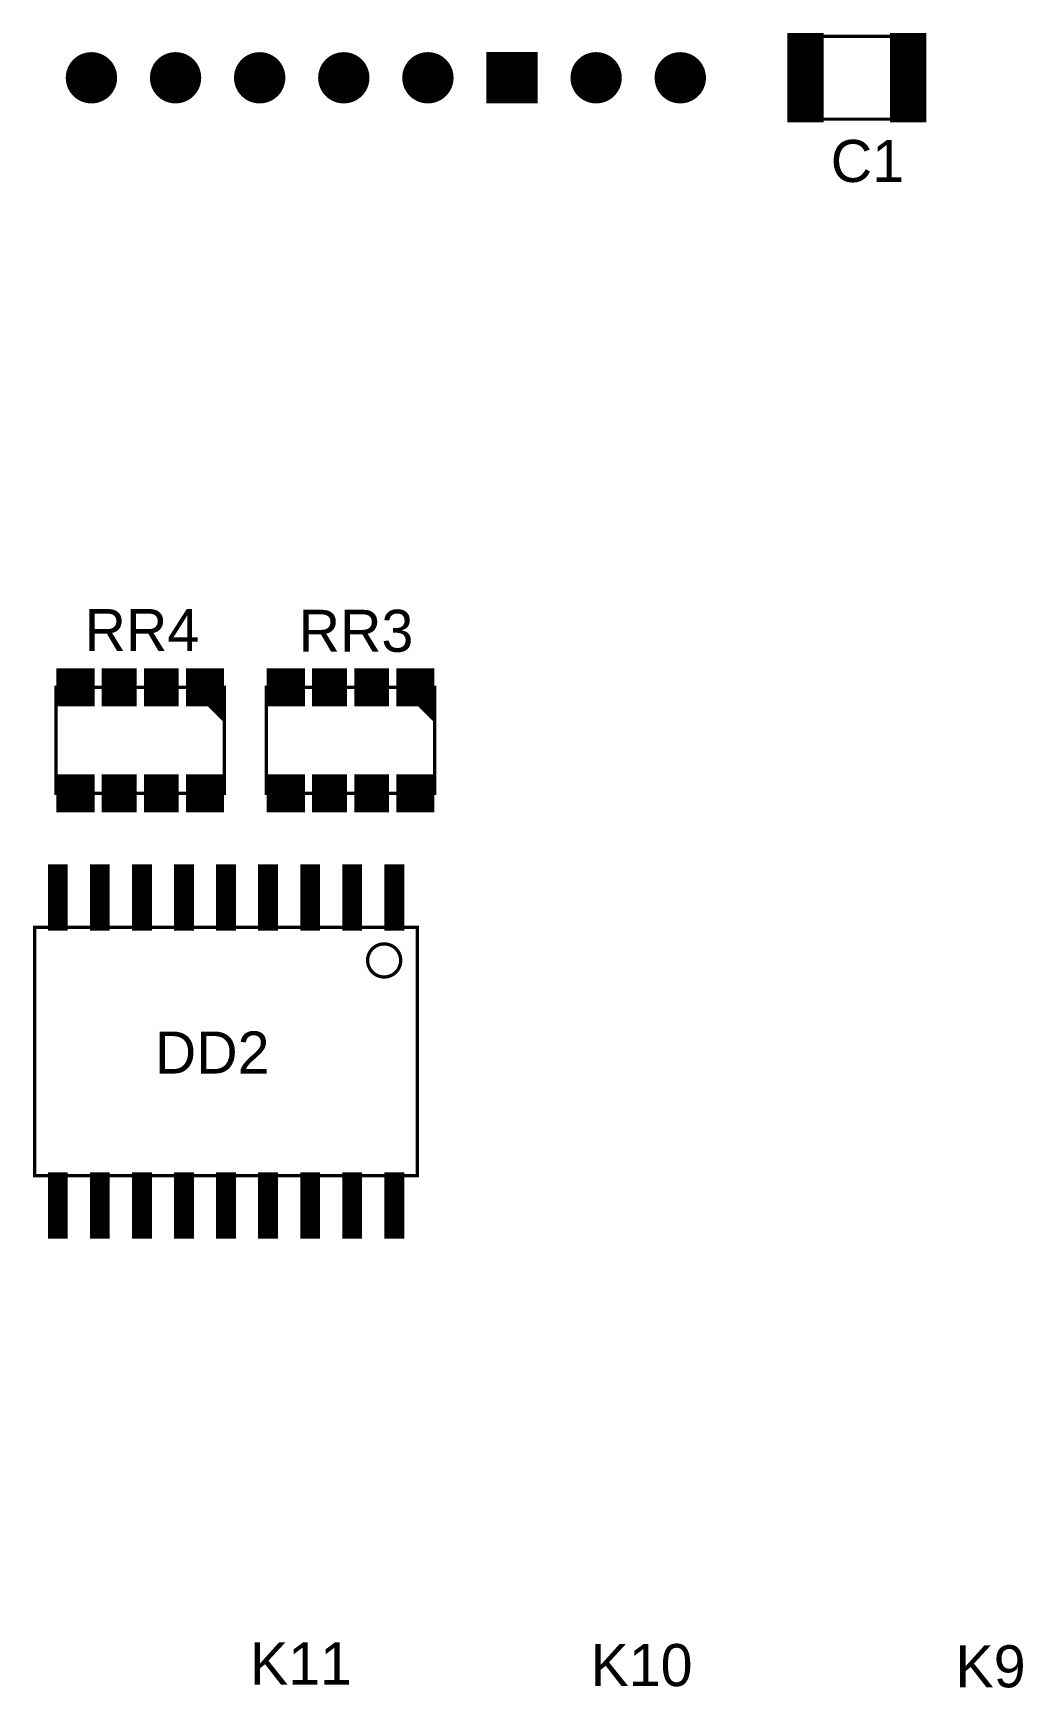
# Model space of a CAD drawing. Extents: x 25 to 880, y 8 to 306.
# Drawn here: x 150.4 to 187.8, y 177.2 to 239.7 of the extents above; entities that cross this region are included whole.
import ezdxf
from ezdxf.enums import TextEntityAlignment as Align

# ---------------------------------------------------------------- set-up
doc = ezdxf.new("R2010")
doc.units = 0
doc.header["$MEASUREMENT"] = 0
doc.layers.add('TOP', color=7, linetype='Continuous')

msp = doc.modelspace()

# ---------------------------------------------------------------- linework, layer by layer
at = {"layer": 'TOP', "const_width": 0.125}
for points in [[(178.9785, 239.6153), (180.2285, 239.6153), (180.2285, 236.3653), (178.9785, 236.3653)], [(179.541, 236.4278), (179.541, 239.5528), (183.541, 239.5528), (183.541, 236.4278)], [(182.8535, 239.6153), (184.1035, 239.6153), (184.1035, 236.3653), (182.8535, 236.3653)], [(167.6172, 238.8965), (169.4297, 238.8965), (169.4297, 237.084), (167.6172, 237.084)], [(151.391, 215.6278), (152.7035, 215.6278), (152.7035, 214.3153), (151.391, 214.3153)], [(153.1035, 215.6278), (154.291, 215.6278), (154.291, 214.3153), (153.1035, 214.3153)], [(154.691, 215.6278), (155.8785, 215.6278), (155.8785, 214.3153), (154.691, 214.3153)], [(156.2785, 215.6278), (157.591, 215.6278), (157.591, 214.3153), (156.2785, 214.3153)], [(159.3285, 215.6278), (160.641, 215.6278), (160.641, 214.3153), (159.3285, 214.3153)], [(161.041, 215.6278), (162.2285, 215.6278), (162.2285, 214.3153), (161.041, 214.3153)], [(162.6285, 215.6278), (163.816, 215.6278), (163.816, 214.3153), (162.6285, 214.3153)], [(164.216, 215.6278), (165.5285, 215.6278), (165.5285, 214.3153), (164.216, 214.3153)], [(151.316, 214.9715), (157.666, 214.9715), (157.666, 210.9715), (151.316, 210.9715)], [(159.2535, 214.9715), (165.6035, 214.9715), (165.6035, 210.9715), (159.2535, 210.9715)], [(151.391, 211.6278), (152.7035, 211.6278), (152.7035, 210.3153), (151.391, 210.3153)], [(153.1035, 211.6278), (154.291, 211.6278), (154.291, 210.3153), (153.1035, 210.3153)], [(154.691, 211.6278), (155.8785, 211.6278), (155.8785, 210.3153), (154.691, 210.3153)], [(156.2785, 211.6278), (157.591, 211.6278), (157.591, 210.3153), (156.2785, 210.3153)], [(159.3285, 211.6278), (160.641, 211.6278), (160.641, 210.3153), (159.3285, 210.3153)], [(161.041, 211.6278), (162.2285, 211.6278), (162.2285, 210.3153), (161.041, 210.3153)], [(162.6285, 211.6278), (163.816, 211.6278), (163.816, 210.3153), (162.6285, 210.3153)], [(164.216, 211.6278), (165.5285, 211.6278), (165.5285, 210.3153), (164.216, 210.3153)], [(151.066, 208.2215), (151.691, 208.2215), (151.691, 205.8465), (151.066, 205.8465)], [(152.6535, 208.2215), (153.2785, 208.2215), (153.2785, 205.8465), (152.6535, 205.8465)], [(154.241, 208.2215), (154.866, 208.2215), (154.866, 205.8465), (154.241, 205.8465)], [(155.8285, 208.2215), (156.4535, 208.2215), (156.4535, 205.8465), (155.8285, 205.8465)], [(157.416, 208.2215), (158.041, 208.2215), (158.041, 205.8465), (157.416, 205.8465)], [(159.0035, 208.2215), (159.6285, 208.2215), (159.6285, 205.8465), (159.0035, 205.8465)], [(160.591, 208.2215), (161.216, 208.2215), (161.216, 205.8465), (160.591, 205.8465)], [(162.1785, 208.2215), (162.8035, 208.2215), (162.8035, 205.8465), (162.1785, 205.8465)], [(163.766, 208.2215), (164.391, 208.2215), (164.391, 205.8465), (163.766, 205.8465)], [(150.5097, 205.909), (164.9472, 205.909), (164.9472, 196.534), (150.5097, 196.534)], [(151.066, 196.5965), (151.691, 196.5965), (151.691, 194.2215), (151.066, 194.2215)], [(152.6535, 196.5965), (153.2785, 196.5965), (153.2785, 194.2215), (152.6535, 194.2215)], [(154.241, 196.5965), (154.866, 196.5965), (154.866, 194.2215), (154.241, 194.2215)], [(155.8285, 196.5965), (156.4535, 196.5965), (156.4535, 194.2215), (155.8285, 194.2215)], [(157.416, 196.5965), (158.041, 196.5965), (158.041, 194.2215), (157.416, 194.2215)], [(159.0035, 196.5965), (159.6285, 196.5965), (159.6285, 194.2215), (159.0035, 194.2215)], [(160.591, 196.5965), (161.216, 196.5965), (161.216, 194.2215), (160.591, 194.2215)], [(162.1785, 196.5965), (162.8035, 196.5965), (162.8035, 194.2215), (162.1785, 194.2215)], [(163.766, 196.5965), (164.391, 196.5965), (164.391, 194.2215), (163.766, 194.2215)]]:
    msp.add_lwpolyline(points, close=True, dxfattribs=at)
for points in [[(179.0535, 239.6153), (179.0535, 236.3653)], [(179.1785, 239.6153), (179.1785, 236.3653)], [(179.3035, 239.6153), (179.3035, 236.3653)], [(179.4285, 239.6153), (179.4285, 236.3653)], [(179.5535, 239.6153), (179.5535, 236.3653)], [(179.6785, 239.6153), (179.6785, 236.3653)], [(179.8035, 239.6153), (179.8035, 236.3653)], [(179.9285, 239.6153), (179.9285, 236.3653)], [(180.0535, 239.6153), (180.0535, 236.3653)], [(180.1785, 239.6153), (180.1785, 236.3653)], [(182.9285, 239.6153), (182.9285, 236.3653)], [(183.0535, 239.6153), (183.0535, 236.3653)], [(183.1785, 239.6153), (183.1785, 236.3653)], [(183.3035, 239.6153), (183.3035, 236.3653)], [(183.4285, 239.6153), (183.4285, 236.3653)], [(183.5535, 239.6153), (183.5535, 236.3653)], [(183.6785, 239.6153), (183.6785, 236.3653)], [(183.8035, 239.6153), (183.8035, 236.3653)], [(183.9285, 239.6153), (183.9285, 236.3653)], [(184.0535, 239.6153), (184.0535, 236.3653)], [(152.0535, 238.6728), (152.0535, 237.3078)], [(152.1785, 238.764), (152.1785, 237.2165)], [(152.3035, 238.8278), (152.3035, 237.1528)], [(152.4285, 238.869), (152.4285, 237.1115)], [(152.5535, 238.8915), (152.5535, 237.089)], [(152.6785, 238.8953), (152.6785, 237.0853)], [(152.8035, 238.8828), (152.8035, 237.0978)], [(152.9285, 238.8515), (152.9285, 237.129)], [(153.0535, 238.8003), (153.0535, 237.1803)], [(153.1785, 238.7253), (153.1785, 237.2553)], [(155.3035, 238.7315), (155.3035, 237.249)], [(155.4285, 238.8053), (155.4285, 237.1753)], [(155.5535, 238.8553), (155.5535, 237.1253)], [(155.6785, 238.884), (155.6785, 237.0965)], [(155.8035, 238.8953), (155.8035, 237.0853)], [(155.9285, 238.8903), (155.9285, 237.0903)], [(156.0535, 238.8665), (156.0535, 237.114)], [(156.1785, 238.824), (156.1785, 237.1565)], [(156.3035, 238.7578), (156.3035, 237.2228)], [(156.4285, 238.664), (156.4285, 237.3165)], [(158.4285, 238.694), (158.4285, 237.2865)], [(158.5535, 238.779), (158.5535, 237.2015)], [(158.6785, 238.8378), (158.6785, 237.1428)], [(158.8035, 238.8753), (158.8035, 237.1053)], [(158.9285, 238.8928), (158.9285, 237.0878)], [(159.0535, 238.894), (159.0535, 237.0865)], [(159.1785, 238.8778), (159.1785, 237.1028)], [(159.3035, 238.8428), (159.3035, 237.1378)], [(159.4285, 238.7878), (159.4285, 237.1928)], [(159.5535, 238.7065), (159.5535, 237.274)], [(161.5535, 238.6503), (161.5535, 237.3303)], [(161.6785, 238.749), (161.6785, 237.2315)], [(161.8035, 238.8165), (161.8035, 237.164)], [(161.9285, 238.8628), (161.9285, 237.1178)], [(162.0535, 238.8878), (162.0535, 237.0928)], [(162.1785, 238.8953), (162.1785, 237.0853)], [(162.3035, 238.8865), (162.3035, 237.094)], [(162.4285, 238.859), (162.4285, 237.1215)], [(162.5535, 238.8128), (162.5535, 237.1678)], [(162.6785, 238.7428), (162.6785, 237.2378)], [(164.8035, 238.714), (164.8035, 237.2665)], [(164.9285, 238.7928), (164.9285, 237.1878)], [(165.0535, 238.8465), (165.0535, 237.134)], [(165.1785, 238.8803), (165.1785, 237.1003)], [(165.3035, 238.8953), (165.3035, 237.0853)], [(165.4285, 238.8928), (165.4285, 237.0878)], [(165.5535, 238.8728), (165.5535, 237.1078)], [(165.6785, 238.834), (165.6785, 237.1465)], [(165.8035, 238.774), (165.8035, 237.2065)], [(165.9285, 238.6865), (165.9285, 237.294)], [(167.6785, 238.8965), (167.6785, 237.084)], [(167.8035, 238.8965), (167.8035, 237.084)], [(167.9285, 238.8965), (167.9285, 237.084)], [(168.0535, 238.8965), (168.0535, 237.084)], [(168.1785, 238.8965), (168.1785, 237.084)], [(168.3035, 238.8965), (168.3035, 237.084)], [(168.4285, 238.8965), (168.4285, 237.084)], [(168.5535, 238.8965), (168.5535, 237.084)], [(168.6785, 238.8965), (168.6785, 237.084)], [(168.8035, 238.8965), (168.8035, 237.084)], [(168.9285, 238.8965), (168.9285, 237.084)], [(169.0535, 238.8965), (169.0535, 237.084)], [(169.1785, 238.8965), (169.1785, 237.084)], [(169.3035, 238.8965), (169.3035, 237.084)], [(169.4285, 238.8965), (169.4285, 237.084)], [(171.1785, 238.7315), (171.1785, 237.249)], [(171.3035, 238.8053), (171.3035, 237.1753)], [(171.4285, 238.8553), (171.4285, 237.1253)], [(171.5535, 238.884), (171.5535, 237.0965)], [(171.6785, 238.8953), (171.6785, 237.0853)], [(171.8035, 238.8903), (171.8035, 237.0903)], [(171.9285, 238.8665), (171.9285, 237.114)], [(172.0535, 238.824), (172.0535, 237.1565)], [(172.1785, 238.7578), (172.1785, 237.2228)], [(172.3035, 238.664), (172.3035, 237.3165)], [(174.3035, 238.694), (174.3035, 237.2865)], [(174.4285, 238.779), (174.4285, 237.2015)], [(174.5535, 238.8378), (174.5535, 237.1428)], [(174.6785, 238.8753), (174.6785, 237.1053)], [(174.8035, 238.8928), (174.8035, 237.0878)], [(174.9285, 238.894), (174.9285, 237.0865)], [(175.0535, 238.8778), (175.0535, 237.1028)], [(175.1785, 238.8428), (175.1785, 237.1378)], [(175.3035, 238.7878), (175.3035, 237.1928)], [(175.4285, 238.7065), (175.4285, 237.274)], [(151.8035, 238.3178), (151.8035, 237.6628)], [(151.9285, 238.5403), (151.9285, 237.4403)], [(153.3035, 238.6165), (153.3035, 237.364)], [(153.4285, 238.4515), (153.4285, 237.529)], [(153.5535, 238.0378), (153.5535, 237.9428)], [(154.9285, 238.1315), (154.9285, 237.849)], [(155.0535, 238.4678), (155.0535, 237.5128)], [(155.1785, 238.6265), (155.1785, 237.354)], [(156.5535, 238.5265), (156.5535, 237.454)], [(156.6785, 238.2903), (156.6785, 237.6903)], [(158.1785, 238.3753), (158.1785, 237.6053)], [(158.3035, 238.5715), (158.3035, 237.409)], [(159.6785, 238.589), (159.6785, 237.3915)], [(159.8035, 238.4065), (159.8035, 237.574)], [(161.3035, 238.244), (161.3035, 237.7365)], [(161.4285, 238.5053), (161.4285, 237.4753)], [(162.8035, 238.6415), (162.8035, 237.339)], [(162.9285, 238.4915), (162.9285, 237.489)], [(163.0535, 238.2065), (163.0535, 237.774)], [(164.5535, 238.4253), (164.5535, 237.5553)], [(164.6785, 238.6003), (164.6785, 237.3803)], [(166.0535, 238.559), (166.0535, 237.4215)], [(166.1785, 238.354), (166.1785, 237.6265)], [(170.8035, 238.1315), (170.8035, 237.849)], [(170.9285, 238.4678), (170.9285, 237.5128)], [(171.0535, 238.6265), (171.0535, 237.354)], [(172.4285, 238.5265), (172.4285, 237.454)], [(172.5535, 238.2903), (172.5535, 237.6903)], [(174.0535, 238.3753), (174.0535, 237.6053)], [(174.1785, 238.5715), (174.1785, 237.409)], [(175.5535, 238.589), (175.5535, 237.3915)], [(175.6785, 238.4065), (175.6785, 237.574)], [(151.4285, 215.6278), (151.4285, 214.3153)], [(151.5535, 215.6278), (151.5535, 214.3153)], [(151.6785, 215.6278), (151.6785, 214.3153)], [(151.8035, 215.6278), (151.8035, 214.3153)], [(151.9285, 215.6278), (151.9285, 214.3153)], [(152.0535, 215.6278), (152.0535, 214.3153)], [(152.1785, 215.6278), (152.1785, 214.3153)], [(152.3035, 215.6278), (152.3035, 214.3153)], [(152.4285, 215.6278), (152.4285, 214.3153)], [(152.5535, 215.6278), (152.5535, 214.3153)], [(152.6785, 215.6278), (152.6785, 214.3153)], [(153.1785, 215.6278), (153.1785, 214.3153)], [(153.3035, 215.6278), (153.3035, 214.3153)], [(153.4285, 215.6278), (153.4285, 214.3153)], [(153.5535, 215.6278), (153.5535, 214.3153)], [(153.6785, 215.6278), (153.6785, 214.3153)], [(153.8035, 215.6278), (153.8035, 214.3153)], [(153.9285, 215.6278), (153.9285, 214.3153)], [(154.0535, 215.6278), (154.0535, 214.3153)], [(154.1785, 215.6278), (154.1785, 214.3153)], [(154.8035, 215.6278), (154.8035, 214.3153)], [(154.9285, 215.6278), (154.9285, 214.3153)], [(155.0535, 215.6278), (155.0535, 214.3153)], [(155.1785, 215.6278), (155.1785, 214.3153)], [(155.3035, 215.6278), (155.3035, 214.3153)], [(155.4285, 215.6278), (155.4285, 214.3153)], [(155.5535, 215.6278), (155.5535, 214.3153)], [(155.6785, 215.6278), (155.6785, 214.3153)], [(155.8035, 215.6278), (155.8035, 214.3153)], [(156.3035, 215.6278), (156.3035, 214.3153)], [(156.4285, 215.6278), (156.4285, 214.3153)], [(156.5535, 215.6278), (156.5535, 214.3153)], [(156.6785, 215.6278), (156.6785, 214.3153)], [(156.8035, 215.6278), (156.8035, 214.3153)], [(156.9285, 215.6278), (156.9285, 214.3153)], [(157.0535, 215.6278), (157.0535, 214.3153)], [(157.1785, 215.6278), (157.1785, 214.3153)], [(157.3035, 215.6278), (157.3035, 214.3153)], [(157.4285, 215.6278), (157.4285, 214.3153)], [(157.5535, 215.6278), (157.5535, 214.3153)], [(159.4285, 215.6278), (159.4285, 214.3153)], [(159.5535, 215.6278), (159.5535, 214.3153)], [(159.6785, 215.6278), (159.6785, 214.3153)], [(159.8035, 215.6278), (159.8035, 214.3153)], [(159.9285, 215.6278), (159.9285, 214.3153)], [(160.0535, 215.6278), (160.0535, 214.3153)], [(160.1785, 215.6278), (160.1785, 214.3153)], [(160.3035, 215.6278), (160.3035, 214.3153)], [(160.4285, 215.6278), (160.4285, 214.3153)], [(160.5535, 215.6278), (160.5535, 214.3153)], [(161.0535, 215.6278), (161.0535, 214.3153)], [(161.1785, 215.6278), (161.1785, 214.3153)], [(161.3035, 215.6278), (161.3035, 214.3153)], [(161.4285, 215.6278), (161.4285, 214.3153)], [(161.5535, 215.6278), (161.5535, 214.3153)], [(161.6785, 215.6278), (161.6785, 214.3153)], [(161.8035, 215.6278), (161.8035, 214.3153)], [(161.9285, 215.6278), (161.9285, 214.3153)], [(162.0535, 215.6278), (162.0535, 214.3153)], [(162.1785, 215.6278), (162.1785, 214.3153)], [(162.6785, 215.6278), (162.6785, 214.3153)], [(162.8035, 215.6278), (162.8035, 214.3153)], [(162.9285, 215.6278), (162.9285, 214.3153)], [(163.0535, 215.6278), (163.0535, 214.3153)], [(163.1785, 215.6278), (163.1785, 214.3153)], [(163.3035, 215.6278), (163.3035, 214.3153)], [(163.4285, 215.6278), (163.4285, 214.3153)], [(163.5535, 215.6278), (163.5535, 214.3153)], [(163.6785, 215.6278), (163.6785, 214.3153)], [(163.8035, 215.6278), (163.8035, 214.3153)], [(164.3035, 215.6278), (164.3035, 214.3153)], [(164.4285, 215.6278), (164.4285, 214.3153)], [(164.5535, 215.6278), (164.5535, 214.3153)], [(164.6785, 215.6278), (164.6785, 214.3153)], [(164.8035, 215.6278), (164.8035, 214.3153)], [(164.9285, 215.6278), (164.9285, 214.3153)], [(165.0535, 215.6278), (165.0535, 214.3153)], [(165.1785, 215.6278), (165.1785, 214.3153)], [(165.3035, 215.6278), (165.3035, 214.3153)], [(165.4285, 215.6278), (165.4285, 214.3153)], [(157.666, 213.7215), (156.416, 214.9715)], [(157.666, 213.8465), (156.541, 214.9715)], [(157.666, 213.9715), (156.666, 214.9715)], [(157.666, 214.0965), (156.791, 214.9715)], [(157.666, 214.2215), (156.916, 214.9715)], [(157.666, 214.3465), (157.041, 214.9715)], [(157.666, 214.4715), (157.166, 214.9715)], [(157.666, 214.5965), (157.291, 214.9715)], [(157.666, 214.7215), (157.416, 214.9715)], [(157.666, 214.8465), (157.541, 214.9715)], [(165.6035, 213.7215), (164.3535, 214.9715)], [(165.6035, 213.8465), (164.4785, 214.9715)], [(165.6035, 213.9715), (164.6035, 214.9715)], [(165.6035, 214.0965), (164.7285, 214.9715)], [(165.6035, 214.2215), (164.8535, 214.9715)], [(165.6035, 214.3465), (164.9785, 214.9715)], [(165.6035, 214.4715), (165.1035, 214.9715)], [(165.6035, 214.5965), (165.2285, 214.9715)], [(165.6035, 214.7215), (165.3535, 214.9715)], [(165.6035, 214.8465), (165.4785, 214.9715)], [(151.4285, 211.6278), (151.4285, 210.3153)], [(151.5535, 211.6278), (151.5535, 210.3153)], [(151.6785, 211.6278), (151.6785, 210.3153)], [(151.8035, 211.6278), (151.8035, 210.3153)], [(151.9285, 211.6278), (151.9285, 210.3153)], [(152.0535, 211.6278), (152.0535, 210.3153)], [(152.1785, 211.6278), (152.1785, 210.3153)], [(152.3035, 211.6278), (152.3035, 210.3153)], [(152.4285, 211.6278), (152.4285, 210.3153)], [(152.5535, 211.6278), (152.5535, 210.3153)], [(152.6785, 211.6278), (152.6785, 210.3153)], [(153.1785, 211.6278), (153.1785, 210.3153)], [(153.3035, 211.6278), (153.3035, 210.3153)], [(153.4285, 211.6278), (153.4285, 210.3153)], [(153.5535, 211.6278), (153.5535, 210.3153)], [(153.6785, 211.6278), (153.6785, 210.3153)], [(153.8035, 211.6278), (153.8035, 210.3153)], [(153.9285, 211.6278), (153.9285, 210.3153)], [(154.0535, 211.6278), (154.0535, 210.3153)], [(154.1785, 211.6278), (154.1785, 210.3153)], [(154.8035, 211.6278), (154.8035, 210.3153)], [(154.9285, 211.6278), (154.9285, 210.3153)], [(155.0535, 211.6278), (155.0535, 210.3153)], [(155.1785, 211.6278), (155.1785, 210.3153)], [(155.3035, 211.6278), (155.3035, 210.3153)], [(155.4285, 211.6278), (155.4285, 210.3153)], [(155.5535, 211.6278), (155.5535, 210.3153)], [(155.6785, 211.6278), (155.6785, 210.3153)], [(155.8035, 211.6278), (155.8035, 210.3153)], [(156.3035, 211.6278), (156.3035, 210.3153)], [(156.4285, 211.6278), (156.4285, 210.3153)], [(156.5535, 211.6278), (156.5535, 210.3153)], [(156.6785, 211.6278), (156.6785, 210.3153)], [(156.8035, 211.6278), (156.8035, 210.3153)], [(156.9285, 211.6278), (156.9285, 210.3153)], [(157.0535, 211.6278), (157.0535, 210.3153)], [(157.1785, 211.6278), (157.1785, 210.3153)], [(157.3035, 211.6278), (157.3035, 210.3153)], [(157.4285, 211.6278), (157.4285, 210.3153)], [(157.5535, 211.6278), (157.5535, 210.3153)], [(159.4285, 211.6278), (159.4285, 210.3153)], [(159.5535, 211.6278), (159.5535, 210.3153)], [(159.6785, 211.6278), (159.6785, 210.3153)], [(159.8035, 211.6278), (159.8035, 210.3153)], [(159.9285, 211.6278), (159.9285, 210.3153)], [(160.0535, 211.6278), (160.0535, 210.3153)], [(160.1785, 211.6278), (160.1785, 210.3153)], [(160.3035, 211.6278), (160.3035, 210.3153)], [(160.4285, 211.6278), (160.4285, 210.3153)], [(160.5535, 211.6278), (160.5535, 210.3153)], [(161.0535, 211.6278), (161.0535, 210.3153)], [(161.1785, 211.6278), (161.1785, 210.3153)], [(161.3035, 211.6278), (161.3035, 210.3153)], [(161.4285, 211.6278), (161.4285, 210.3153)], [(161.5535, 211.6278), (161.5535, 210.3153)], [(161.6785, 211.6278), (161.6785, 210.3153)], [(161.8035, 211.6278), (161.8035, 210.3153)], [(161.9285, 211.6278), (161.9285, 210.3153)], [(162.0535, 211.6278), (162.0535, 210.3153)], [(162.1785, 211.6278), (162.1785, 210.3153)], [(162.6785, 211.6278), (162.6785, 210.3153)], [(162.8035, 211.6278), (162.8035, 210.3153)], [(162.9285, 211.6278), (162.9285, 210.3153)], [(163.0535, 211.6278), (163.0535, 210.3153)], [(163.1785, 211.6278), (163.1785, 210.3153)], [(163.3035, 211.6278), (163.3035, 210.3153)], [(163.4285, 211.6278), (163.4285, 210.3153)], [(163.5535, 211.6278), (163.5535, 210.3153)], [(163.6785, 211.6278), (163.6785, 210.3153)], [(163.8035, 211.6278), (163.8035, 210.3153)], [(164.3035, 211.6278), (164.3035, 210.3153)], [(164.4285, 211.6278), (164.4285, 210.3153)], [(164.5535, 211.6278), (164.5535, 210.3153)], [(164.6785, 211.6278), (164.6785, 210.3153)], [(164.8035, 211.6278), (164.8035, 210.3153)], [(164.9285, 211.6278), (164.9285, 210.3153)], [(165.0535, 211.6278), (165.0535, 210.3153)], [(165.1785, 211.6278), (165.1785, 210.3153)], [(165.3035, 211.6278), (165.3035, 210.3153)], [(165.4285, 211.6278), (165.4285, 210.3153)], [(151.1785, 208.2215), (151.1785, 205.8465)], [(151.3035, 208.2215), (151.3035, 205.8465)], [(151.4285, 208.2215), (151.4285, 205.8465)], [(151.5535, 208.2215), (151.5535, 205.8465)], [(151.6785, 208.2215), (151.6785, 205.8465)], [(152.6785, 208.2215), (152.6785, 205.8465)], [(152.8035, 208.2215), (152.8035, 205.8465)], [(152.9285, 208.2215), (152.9285, 205.8465)], [(153.0535, 208.2215), (153.0535, 205.8465)], [(153.1785, 208.2215), (153.1785, 205.8465)], [(154.3035, 208.2215), (154.3035, 205.8465)], [(154.4285, 208.2215), (154.4285, 205.8465)], [(154.5535, 208.2215), (154.5535, 205.8465)], [(154.6785, 208.2215), (154.6785, 205.8465)], [(154.8035, 208.2215), (154.8035, 205.8465)], [(155.9285, 208.2215), (155.9285, 205.8465)], [(156.0535, 208.2215), (156.0535, 205.8465)], [(156.1785, 208.2215), (156.1785, 205.8465)], [(156.3035, 208.2215), (156.3035, 205.8465)], [(156.4285, 208.2215), (156.4285, 205.8465)], [(157.4285, 208.2215), (157.4285, 205.8465)], [(157.5535, 208.2215), (157.5535, 205.8465)], [(157.6785, 208.2215), (157.6785, 205.8465)], [(157.8035, 208.2215), (157.8035, 205.8465)], [(157.9285, 208.2215), (157.9285, 205.8465)], [(159.0535, 208.2215), (159.0535, 205.8465)], [(159.1785, 208.2215), (159.1785, 205.8465)], [(159.3035, 208.2215), (159.3035, 205.8465)], [(159.4285, 208.2215), (159.4285, 205.8465)], [(159.5535, 208.2215), (159.5535, 205.8465)], [(160.6785, 208.2215), (160.6785, 205.8465)], [(160.8035, 208.2215), (160.8035, 205.8465)], [(160.9285, 208.2215), (160.9285, 205.8465)], [(161.0535, 208.2215), (161.0535, 205.8465)], [(161.1785, 208.2215), (161.1785, 205.8465)], [(162.1785, 208.2215), (162.1785, 205.8465)], [(162.3035, 208.2215), (162.3035, 205.8465)], [(162.4285, 208.2215), (162.4285, 205.8465)], [(162.5535, 208.2215), (162.5535, 205.8465)], [(162.6785, 208.2215), (162.6785, 205.8465)], [(162.8035, 208.2215), (162.8035, 205.8465)], [(163.8035, 208.2215), (163.8035, 205.8465)], [(163.9285, 208.2215), (163.9285, 205.8465)], [(164.0535, 208.2215), (164.0535, 205.8465)], [(164.1785, 208.2215), (164.1785, 205.8465)], [(164.3035, 208.2215), (164.3035, 205.8465)], [(151.1785, 196.5965), (151.1785, 194.2215)], [(151.3035, 196.5965), (151.3035, 194.2215)], [(151.4285, 196.5965), (151.4285, 194.2215)], [(151.5535, 196.5965), (151.5535, 194.2215)], [(151.6785, 196.5965), (151.6785, 194.2215)], [(152.6785, 196.5965), (152.6785, 194.2215)], [(152.8035, 196.5965), (152.8035, 194.2215)], [(152.9285, 196.5965), (152.9285, 194.2215)], [(153.0535, 196.5965), (153.0535, 194.2215)], [(153.1785, 196.5965), (153.1785, 194.2215)], [(154.3035, 196.5965), (154.3035, 194.2215)], [(154.4285, 196.5965), (154.4285, 194.2215)], [(154.5535, 196.5965), (154.5535, 194.2215)], [(154.6785, 196.5965), (154.6785, 194.2215)], [(154.8035, 196.5965), (154.8035, 194.2215)], [(155.9285, 196.5965), (155.9285, 194.2215)], [(156.0535, 196.5965), (156.0535, 194.2215)], [(156.1785, 196.5965), (156.1785, 194.2215)], [(156.3035, 196.5965), (156.3035, 194.2215)], [(156.4285, 196.5965), (156.4285, 194.2215)], [(157.4285, 196.5965), (157.4285, 194.2215)], [(157.5535, 196.5965), (157.5535, 194.2215)], [(157.6785, 196.5965), (157.6785, 194.2215)], [(157.8035, 196.5965), (157.8035, 194.2215)], [(157.9285, 196.5965), (157.9285, 194.2215)], [(159.0535, 196.5965), (159.0535, 194.2215)], [(159.1785, 196.5965), (159.1785, 194.2215)], [(159.3035, 196.5965), (159.3035, 194.2215)], [(159.4285, 196.5965), (159.4285, 194.2215)], [(159.5535, 196.5965), (159.5535, 194.2215)], [(160.6785, 196.5965), (160.6785, 194.2215)], [(160.8035, 196.5965), (160.8035, 194.2215)], [(160.9285, 196.5965), (160.9285, 194.2215)], [(161.0535, 196.5965), (161.0535, 194.2215)], [(161.1785, 196.5965), (161.1785, 194.2215)], [(162.1785, 196.5965), (162.1785, 194.2215)], [(162.3035, 196.5965), (162.3035, 194.2215)], [(162.4285, 196.5965), (162.4285, 194.2215)], [(162.5535, 196.5965), (162.5535, 194.2215)], [(162.6785, 196.5965), (162.6785, 194.2215)], [(162.8035, 196.5965), (162.8035, 194.2215)], [(163.8035, 196.5965), (163.8035, 194.2215)], [(163.9285, 196.5965), (163.9285, 194.2215)], [(164.0535, 196.5965), (164.0535, 194.2215)], [(164.1785, 196.5965), (164.1785, 194.2215)], [(164.3035, 196.5965), (164.3035, 194.2215)]]:
    msp.add_lwpolyline(points, dxfattribs=at)
for points in [[(151.7422, 237.9903, 1), (153.5547, 237.9903, 1)], [(154.9172, 237.9903, 1), (156.7297, 237.9903, 1)], [(158.0922, 237.9903, 1), (159.9047, 237.9903, 1)], [(161.2672, 237.9903, 1), (163.0797, 237.9903, 1)], [(164.4422, 237.9903, 1), (166.2547, 237.9903, 1)], [(170.7922, 237.9903, 1), (172.6047, 237.9903, 1)], [(173.9672, 237.9903, 1), (175.7797, 237.9903, 1)], [(163.6972, 204.034, 1), (163.6972, 205.284, 1)]]:
    msp.add_lwpolyline(points, format="xyb", close=True, dxfattribs=at)

# ---------------------------------------------------------------- texts
at = {"layer": 'TOP', "width": 1.019685}
for s, p in [('C1', (181.9368, 234.0558)), ('RR4', (154.5519, 216.3428)), ('RR3', (162.6339, 216.314)), ('DD2', (157.2053, 200.3879)), ('K11', (160.5551, 177.3171)), ('K10', (173.4109, 177.2582)), ('K9', (186.5842, 177.2116))]:
    msp.add_text(s, height=1.5875, dxfattribs=at).set_placement(p, align=Align.CENTER)

doc.saveas('drawing.dxf')
